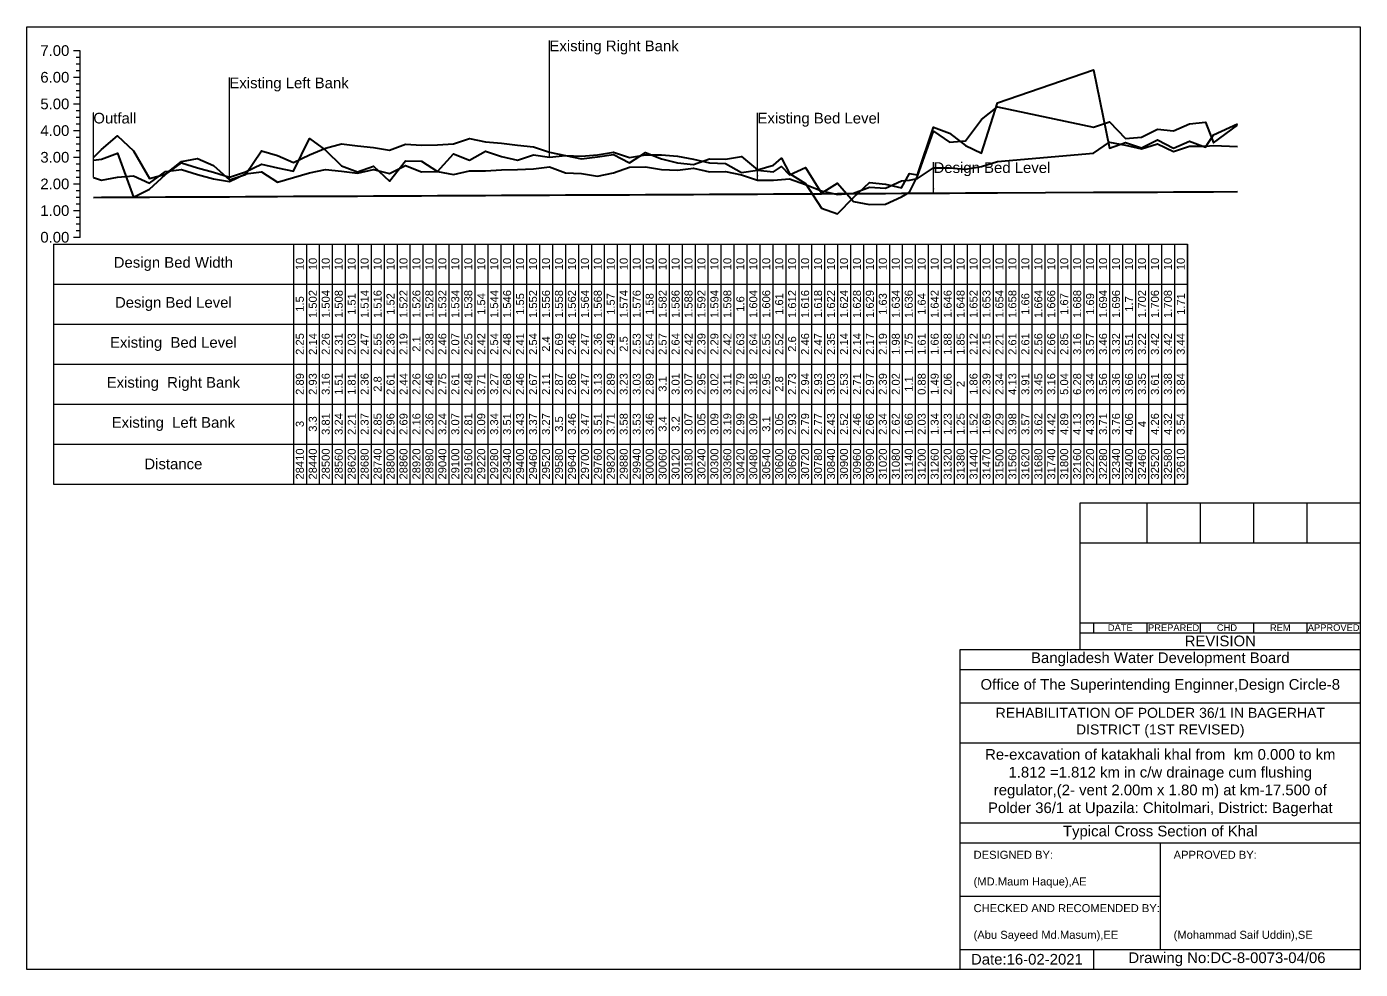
# Model space of a CAD drawing. Header units: inches. Extents: x 100000 to 145000, y -3535 to 0.
# Drawn here: x 120000 to 125000, y -3535 to 0 of the extents above; entities that cross this region are included whole.
import ezdxf

# ---------------------------------------------------------------- set-up
doc = ezdxf.new("R2010")
doc.units = ezdxf.units.IN
doc.header["$MEASUREMENT"] = 0
doc.styles.get("Standard").update_dxf_attribs({"font": 'arial.ttf'})
doc.dimstyles.get("Standard").update_dxf_attribs({"dimtxt": 0.18, "dimasz": 0.18, "dimexe": 0.18, "dimexo": 0.0625, "dimgap": 0.09, "dimtad": 0, "dimtih": 1, "dimtoh": 1, "dimdec": 4, "dimzin": 0, "dimdsep": 46, "dimtxsty": 'Standard', "dimcen": 0.09, "dimadec": 0, "dimazin": 0, "dimtfac": 1, "dimtdec": 4, "dimtofl": 0, "dimtmove": 0, "dimatfit": 3, "dimfxl": 1, "dimtolj": 1, "dimtzin": 0, "dimarcsym": 0})

# ---------------------------------------------------------------- blocks, each defined once
blk = doc.blocks.new('*T1')
at = {"color": 0, "linetype": 'ByBlock', "lineweight": -2, "transparency": 16777216}
for p, q in [((0, 0), (4252.4, 0)), ((0, 0), (0, -900)), ((900, 0), (900, -900)), ((948.6, 0), (948.6, -900)), ((997.1, 0), (997.1, -900)), ((1045.7, 0), (1045.7, -900)), ((1094.3, 0), (1094.3, -900)), ((1142.9, 0), (1142.9, -900)), ((1191.4, 0), (1191.4, -900)), ((1240, 0), (1240, -900)), ((1288.6, 0), (1288.6, -900)), ((1337.1, 0), (1337.1, -900)), ((1385.7, 0), (1385.7, -900)), ((1434.3, 0), (1434.3, -900)), ((1482.9, 0), (1482.9, -900)), ((1531.4, 0), (1531.4, -900)), ((1580, 0), (1580, -900)), ((1628.6, 0), (1628.6, -900)), ((1677.1, 0), (1677.1, -900)), ((1725.7, 0), (1725.7, -900)), ((1774.3, 0), (1774.3, -900)), ((1822.9, 0), (1822.9, -900)), ((1871.4, 0), (1871.4, -900)), ((1920, 0), (1920, -900)), ((1968.6, 0), (1968.6, -900)), ((2017.1, 0), (2017.1, -900)), ((2065.7, 0), (2065.7, -900)), ((2114.3, 0), (2114.3, -900)), ((2162.9, 0), (2162.9, -900)), ((2211.4, 0), (2211.4, -900)), ((2260, 0), (2260, -900)), ((2308.6, 0), (2308.6, -900)), ((2357.1, 0), (2357.1, -900)), ((2405.7, 0), (2405.7, -900)), ((2454.3, 0), (2454.3, -900)), ((2502.9, 0), (2502.9, -900)), ((2551.4, 0), (2551.4, -900)), ((2600, 0), (2600, -900)), ((2648.6, 0), (2648.6, -900)), ((2697.1, 0), (2697.1, -900)), ((2745.7, 0), (2745.7, -900)), ((2794.3, 0), (2794.3, -900)), ((2842.9, 0), (2842.9, -900)), ((2891.4, 0), (2891.4, -900)), ((2940, 0), (2940, -900)), ((2988.6, 0), (2988.6, -900)), ((3037.1, 0), (3037.1, -900)), ((3085.7, 0), (3085.7, -900)), ((3134.3, 0), (3134.3, -900)), ((3182.9, 0), (3182.9, -900)), ((3231.4, 0), (3231.4, -900)), ((3280, 0), (3280, -900)), ((3328.6, 0), (3328.6, -900)), ((3377.1, 0), (3377.1, -900)), ((3425.7, 0), (3425.7, -900)), ((3474.3, 0), (3474.3, -900)), ((3522.9, 0), (3522.9, -900)), ((3571.4, 0), (3571.4, -900)), ((3620, 0), (3620, -900)), ((3668.6, 0), (3668.6, -900)), ((3717.1, 0), (3717.1, -900)), ((3765.7, 0), (3765.7, -900)), ((3814.3, 0), (3814.3, -900)), ((3862.9, 0), (3862.9, -900)), ((3911.4, 0), (3911.4, -900)), ((3960, 0), (3960, -900)), ((4008.6, 0), (4008.6, -900)), ((4057.1, 0), (4057.1, -900)), ((4105.7, 0), (4105.7, -900)), ((4154.3, 0), (4154.3, -900)), ((4202.9, 0), (4202.9, -900)), ((4251.4, 0), (4251.4, -900)), ((4252.4, 0), (4252.4, -900)), ((0, -150), (4252.4, -150)), ((0, -300), (4252.4, -300)), ((0, -450), (4252.4, -450)), ((0, -600), (4252.4, -600)), ((0, -750), (4252.4, -750)), ((0, -900), (4252.4, -900))]:
    blk.add_line(p, q, dxfattribs=at)
at = {"color": 0, "transparency": 16777216, "char_height": 40, "width": 899.88, "attachment_point": 5}
for s, insert in [('Design Bed Width', (450, -75)), ('Design Bed Level', (450, -225)), ('Existing  Bed Level', (450, -375)), ('Existing  Right Bank', (450, -525)), ('Existing  Left Bank', (450, -675)), ('Distance', (450, -825))]:
    blk.add_mtext(s, dxfattribs=dict(at, insert=insert))
at = {"color": 0, "transparency": 16777216, "char_height": 30, "width": 149.88, "attachment_point": 5, "rotation": 90}
for s, insert in [('10', (924.3, -75)), ('10', (972.9, -75)), ('10', (1021.4, -75)), ('10', (1070, -75)), ('10', (1118.6, -75)), ('10', (1167.1, -75)), ('10', (1215.7, -75)), ('10', (1264.3, -75)), ('10', (1312.9, -75)), ('10', (1361.4, -75)), ('10', (1410, -75)), ('10', (1458.6, -75)), ('10', (1507.1, -75)), ('10', (1555.7, -75)), ('10', (1604.3, -75)), ('10', (1652.9, -75)), ('10', (1701.4, -75)), ('10', (1750, -75)), ('10', (1798.6, -75)), ('10', (1847.1, -75)), ('10', (1895.7, -75)), ('10', (1944.3, -75)), ('10', (1992.9, -75)), ('10', (2041.4, -75)), ('10', (2090, -75)), ('10', (2138.6, -75)), ('10', (2187.1, -75)), ('10', (2235.7, -75)), ('10', (2284.3, -75)), ('10', (2332.9, -75)), ('10', (2381.4, -75)), ('10', (2430, -75)), ('10', (2478.6, -75)), ('10', (2527.1, -75)), ('10', (2575.7, -75)), ('10', (2624.3, -75)), ('10', (2672.9, -75)), ('10', (2721.4, -75)), ('10', (2770, -75)), ('10', (2818.6, -75)), ('10', (2867.1, -75)), ('10', (2915.7, -75)), ('10', (2964.3, -75)), ('10', (3012.9, -75)), ('10', (3061.4, -75)), ('10', (3110, -75)), ('10', (3158.6, -75)), ('10', (3207.1, -75)), ('10', (3255.7, -75)), ('10', (3304.3, -75)), ('10', (3352.9, -75)), ('10', (3401.4, -75)), ('10', (3450, -75)), ('10', (3498.6, -75)), ('10', (3547.1, -75)), ('10', (3595.7, -75)), ('10', (3644.3, -75)), ('10', (3692.9, -75)), ('10', (3741.4, -75)), ('10', (3790, -75)), ('10', (3838.6, -75)), ('10', (3887.1, -75)), ('10', (3935.7, -75)), ('10', (3984.3, -75)), ('10', (4032.9, -75)), ('10', (4081.4, -75)), ('10', (4130, -75)), ('10', (4178.6, -75)), ('10', (4227.1, -75)), ('1.5', (924.3, -225)), ('1.502', (972.9, -225)), ('1.504', (1021.4, -225)), ('1.508', (1070, -225)), ('1.51', (1118.6, -225)), ('1.514', (1167.1, -225)), ('1.516', (1215.7, -225)), ('1.52', (1264.3, -225)), ('1.522', (1312.9, -225)), ('1.526', (1361.4, -225)), ('1.528', (1410, -225)), ('1.532', (1458.6, -225)), ('1.534', (1507.1, -225)), ('1.538', (1555.7, -225)), ('1.54', (1604.3, -225)), ('1.544', (1652.9, -225)), ('1.546', (1701.4, -225)), ('1.55', (1750, -225)), ('1.552', (1798.6, -225)), ('1.556', (1847.1, -225)), ('1.558', (1895.7, -225)), ('1.562', (1944.3, -225)), ('1.564', (1992.9, -225)), ('1.568', (2041.4, -225)), ('1.57', (2090, -225)), ('1.574', (2138.6, -225)), ('1.576', (2187.1, -225)), ('1.58', (2235.7, -225)), ('1.582', (2284.3, -225)), ('1.586', (2332.9, -225)), ('1.588', (2381.4, -225)), ('1.592', (2430, -225)), ('1.594', (2478.6, -225)), ('1.598', (2527.1, -225)), ('1.6', (2575.7, -225)), ('1.604', (2624.3, -225)), ('1.606', (2672.9, -225)), ('1.61', (2721.4, -225)), ('1.612', (2770, -225)), ('1.616', (2818.6, -225)), ('1.618', (2867.1, -225)), ('1.622', (2915.7, -225)), ('1.624', (2964.3, -225)), ('1.628', (3012.9, -225)), ('1.629', (3061.4, -225)), ('1.63', (3110, -225)), ('1.634', (3158.6, -225)), ('1.636', (3207.1, -225)), ('1.64', (3255.7, -225)), ('1.642', (3304.3, -225)), ('1.646', (3352.9, -225)), ('1.648', (3401.4, -225)), ('1.652', (3450, -225)), ('1.653', (3498.6, -225)), ('1.654', (3547.1, -225)), ('1.658', (3595.7, -225)), ('1.66', (3644.3, -225)), ('1.664', (3692.9, -225)), ('1.666', (3741.4, -225)), ('1.67', (3790, -225)), ('1.688', (3838.6, -225)), ('1.69', (3887.1, -225)), ('1.694', (3935.7, -225)), ('1.696', (3984.3, -225)), ('1.7', (4032.9, -225)), ('1.702', (4081.4, -225)), ('1.706', (4130, -225)), ('1.708', (4178.6, -225)), ('1.71', (4227.1, -225)), ('2.25', (924.3, -375)), ('2.14', (972.9, -375)), ('2.26', (1021.4, -375)), ('2.31', (1070, -375)), ('2.03', (1118.6, -375)), ('2.47', (1167.1, -375)), ('2.55', (1215.7, -375)), ('2.36', (1264.3, -375)), ('2.19', (1312.9, -375)), ('2.1', (1361.4, -375)), ('2.38', (1410, -375)), ('2.46', (1458.6, -375)), ('2.07', (1507.1, -375)), ('2.25', (1555.7, -375)), ('2.42', (1604.3, -375)), ('2.54', (1652.9, -375)), ('2.48', (1701.4, -375)), ('2.41', (1750, -375)), ('2.54', (1798.6, -375)), ('2.4', (1847.1, -375)), ('2.69', (1895.7, -375)), ('2.46', (1944.3, -375)), ('2.47', (1992.9, -375)), ('2.36', (2041.4, -375)), ('2.49', (2090, -375)), ('2.5', (2138.6, -375)), ('2.53', (2187.1, -375)), ('2.54', (2235.7, -375)), ('2.57', (2284.3, -375)), ('2.64', (2332.9, -375)), ('2.42', (2381.4, -375)), ('2.39', (2430, -375)), ('2.29', (2478.6, -375)), ('2.42', (2527.1, -375)), ('2.63', (2575.7, -375)), ('2.64', (2624.3, -375)), ('2.55', (2672.9, -375)), ('2.52', (2721.4, -375)), ('2.6', (2770, -375)), ('2.46', (2818.6, -375)), ('2.47', (2867.1, -375)), ('2.35', (2915.7, -375)), ('2.14', (2964.3, -375)), ('2.14', (3012.9, -375)), ('2.17', (3061.4, -375)), ('2.19', (3110, -375)), ('1.98', (3158.6, -375)), ('1.75', (3207.1, -375)), ('1.61', (3255.7, -375)), ('1.66', (3304.3, -375)), ('1.88', (3352.9, -375)), ('1.85', (3401.4, -375)), ('2.12', (3450, -375)), ('2.15', (3498.6, -375)), ('2.21', (3547.1, -375)), ('2.61', (3595.7, -375)), ('2.61', (3644.3, -375)), ('2.56', (3692.9, -375)), ('2.66', (3741.4, -375)), ('2.85', (3790, -375)), ('3.16', (3838.6, -375)), ('3.57', (3887.1, -375)), ('3.46', (3935.7, -375)), ('3.32', (3984.3, -375)), ('3.51', (4032.9, -375)), ('3.22', (4081.4, -375)), ('3.42', (4130, -375)), ('3.42', (4178.6, -375)), ('3.44', (4227.1, -375)), ('2.89', (924.3, -525)), ('2.93', (972.9, -525)), ('3.16', (1021.4, -525)), ('1.51', (1070, -525)), ('1.81', (1118.6, -525)), ('2.36', (1167.1, -525)), ('2.8', (1215.7, -525)), ('2.61', (1264.3, -525)), ('2.44', (1312.9, -525)), ('2.26', (1361.4, -525)), ('2.46', (1410, -525)), ('2.75', (1458.6, -525)), ('2.61', (1507.1, -525)), ('2.48', (1555.7, -525)), ('3.71', (1604.3, -525)), ('3.27', (1652.9, -525)), ('2.68', (1701.4, -525)), ('2.46', (1750, -525)), ('2.67', (1798.6, -525)), ('2.11', (1847.1, -525)), ('2.87', (1895.7, -525)), ('2.86', (1944.3, -525)), ('2.47', (1992.9, -525)), ('3.13', (2041.4, -525)), ('2.89', (2090, -525)), ('3.23', (2138.6, -525)), ('3.03', (2187.1, -525)), ('2.89', (2235.7, -525)), ('3.1', (2284.3, -525)), ('3.01', (2332.9, -525)), ('3.07', (2381.4, -525)), ('2.95', (2430, -525)), ('3.02', (2478.6, -525)), ('3.11', (2527.1, -525)), ('2.79', (2575.7, -525)), ('3.18', (2624.3, -525)), ('2.95', (2672.9, -525)), ('2.8', (2721.4, -525)), ('2.73', (2770, -525)), ('2.94', (2818.6, -525)), ('2.93', (2867.1, -525)), ('3.03', (2915.7, -525)), ('2.53', (2964.3, -525)), ('2.71', (3012.9, -525)), ('2.97', (3061.4, -525)), ('2.39', (3110, -525)), ('2.02', (3158.6, -525)), ('1.1', (3207.1, -525)), ('0.88', (3255.7, -525)), ('1.49', (3304.3, -525)), ('2.06', (3352.9, -525)), ('1.86', (3450, -525)), ('2.39', (3498.6, -525)), ('2.34', (3547.1, -525)), ('4.13', (3595.7, -525)), ('3.91', (3644.3, -525)), ('3.45', (3692.9, -525)), ('3.16', (3741.4, -525)), ('5.04', (3790, -525)), ('6.28', (3838.6, -525)), ('3.34', (3887.1, -525)), ('3.56', (3935.7, -525)), ('3.36', (3984.3, -525)), ('3.66', (4032.9, -525)), ('3.35', (4081.4, -525)), ('3.61', (4130, -525)), ('3.38', (4178.6, -525)), ('3.84', (4227.1, -525)), ('2', (3401.4, -525)), ('3.3', (972.9, -675)), ('3.81', (1021.4, -675)), ('3.24', (1070, -675)), ('2.21', (1118.6, -675)), ('2.37', (1167.1, -675)), ('2.85', (1215.7, -675)), ('2.96', (1264.3, -675)), ('2.69', (1312.9, -675)), ('2.16', (1361.4, -675)), ('2.36', (1410, -675)), ('3.24', (1458.6, -675)), ('3.07', (1507.1, -675)), ('2.81', (1555.7, -675)), ('3.09', (1604.3, -675)), ('3.34', (1652.9, -675)), ('3.51', (1701.4, -675)), ('3.43', (1750, -675)), ('3.37', (1798.6, -675)), ('3.27', (1847.1, -675)), ('3.5', (1895.7, -675)), ('3.46', (1944.3, -675)), ('3.47', (1992.9, -675)), ('3.51', (2041.4, -675)), ('3.71', (2090, -675)), ('3.58', (2138.6, -675)), ('3.53', (2187.1, -675)), ('3.46', (2235.7, -675)), ('3.4', (2284.3, -675)), ('3.2', (2332.9, -675)), ('3.07', (2381.4, -675)), ('3.05', (2430, -675)), ('3.09', (2478.6, -675)), ('3.19', (2527.1, -675)), ('2.99', (2575.7, -675)), ('3.09', (2624.3, -675)), ('3.1', (2672.9, -675)), ('3.05', (2721.4, -675)), ('2.93', (2770, -675)), ('2.79', (2818.6, -675)), ('2.77', (2867.1, -675)), ('2.43', (2915.7, -675)), ('2.52', (2964.3, -675)), ('2.46', (3012.9, -675)), ('2.66', (3061.4, -675)), ('2.34', (3110, -675)), ('2.62', (3158.6, -675)), ('1.66', (3207.1, -675)), ('2.03', (3255.7, -675)), ('1.34', (3304.3, -675)), ('1.23', (3352.9, -675)), ('1.25', (3401.4, -675)), ('1.52', (3450, -675)), ('1.69', (3498.6, -675)), ('2.29', (3547.1, -675)), ('3.98', (3595.7, -675)), ('3.57', (3644.3, -675)), ('3.62', (3692.9, -675)), ('4.42', (3741.4, -675)), ('4.89', (3790, -675)), ('4.13', (3838.6, -675)), ('4.33', (3887.1, -675)), ('3.71', (3935.7, -675)), ('3.76', (3984.3, -675)), ('4.06', (4032.9, -675)), ('4.26', (4130, -675)), ('4.32', (4178.6, -675)), ('3.54', (4227.1, -675)), ('3', (924.3, -675)), ('4', (4081.4, -675)), ('28410', (924.3, -825)), ('28440', (972.9, -825)), ('28500', (1021.4, -825)), ('28560', (1070, -825)), ('28620', (1118.6, -825)), ('28680', (1167.1, -825)), ('28740', (1215.7, -825)), ('28800', (1264.3, -825)), ('28860', (1312.9, -825)), ('28920', (1361.4, -825)), ('28980', (1410, -825)), ('29040', (1458.6, -825)), ('29100', (1507.1, -825)), ('29160', (1555.7, -825)), ('29220', (1604.3, -825)), ('29280', (1652.9, -825)), ('29340', (1701.4, -825)), ('29400', (1750, -825)), ('29460', (1798.6, -825)), ('29520', (1847.1, -825)), ('29580', (1895.7, -825)), ('29640', (1944.3, -825)), ('29700', (1992.9, -825)), ('29760', (2041.4, -825)), ('29820', (2090, -825)), ('29880', (2138.6, -825)), ('29940', (2187.1, -825)), ('30000', (2235.7, -825)), ('30060', (2284.3, -825)), ('30120', (2332.9, -825)), ('30180', (2381.4, -825)), ('30240', (2430, -825)), ('30300', (2478.6, -825)), ('30360', (2527.1, -825)), ('30420', (2575.7, -825)), ('30480', (2624.3, -825)), ('30540', (2672.9, -825)), ('30600', (2721.4, -825)), ('30660', (2770, -825)), ('30720', (2818.6, -825)), ('30780', (2867.1, -825)), ('30840', (2915.7, -825)), ('30900', (2964.3, -825)), ('30960', (3012.9, -825)), ('30990', (3061.4, -825)), ('31020', (3110, -825)), ('31080', (3158.6, -825)), ('31140', (3207.1, -825)), ('31200', (3255.7, -825)), ('31260', (3304.3, -825)), ('31320', (3352.9, -825)), ('31380', (3401.4, -825)), ('31440', (3450, -825)), ('31470', (3498.6, -825)), ('31500', (3547.1, -825)), ('31560', (3595.7, -825)), ('31620', (3644.3, -825)), ('31680', (3692.9, -825)), ('31740', (3741.4, -825)), ('31800', (3790, -825)), ('32160', (3838.6, -825)), ('32220', (3887.1, -825)), ('32280', (3935.7, -825)), ('32340', (3984.3, -825)), ('32400', (4032.9, -825)), ('32460', (4081.4, -825)), ('32520', (4130, -825)), ('32580', (4178.6, -825)), ('32610', (4227.1, -825))]:
    blk.add_mtext(s, dxfattribs=dict(at, insert=insert))

msp = doc.modelspace()

# ---------------------------------------------------------------- linework, layer by layer
msp.add_lwpolyline([(120000, 0), (125000, 0), (125000, -3535), (120000, -3535)], close=True)
for points in [[(120200, -90), (120175, -90)], [(120200, -790), (120200, -690), (120200, -590), (120200, -490), (120200, -390), (120200, -290), (120200, -190), (120200, -90)], [(120200, -115), (120185, -115)], [(120200, -140), (120185, -140)], [(120200, -190), (120175, -190)], [(120200, -165), (120185, -165)], [(120200, -215), (120185, -215)], [(120200, -240), (120185, -240)], [(120200, -290), (120175, -290)], [(120200, -265), (120185, -265)], [(120200, -315), (120185, -315)], [(120200, -340), (120185, -340)], [(120200, -390), (120175, -390)], [(120200, -365), (120185, -365)], [(120200, -415), (120185, -415)], [(120200, -440), (120185, -440)], [(120200, -490), (120175, -490)], [(120200, -465), (120185, -465)], [(120200, -515), (120185, -515)], [(120200, -540), (120185, -540)], [(120200, -590), (120175, -590)], [(120200, -565), (120185, -565)], [(120200, -615), (120185, -615)], [(120200, -640), (120185, -640)], [(120200, -690), (120175, -690)], [(120200, -665), (120185, -665)], [(120200, -715), (120185, -715)], [(120200, -740), (120185, -740)], [(120200, -790), (120175, -790)], [(120200, -765), (120185, -765)], [(123950, -2335), (123950, -1785), (125000, -1785)], [(124000, -1785), (124000, -1785)], [(124200, -1785), (124200, -1935)], [(124400, -1785), (124400, -1935)], [(124600, -1785), (124600, -1935)], [(124800, -1785), (124800, -1935)], [(123950, -1935), (125000, -1935)], [(123950, -2235), (125000, -2235)], [(124000, -2235), (124000, -2272.5)], [(124200, -2235), (124200, -2272.5)], [(124400, -2235), (124400, -2272.5)], [(124600, -2235), (124600, -2272.5)], [(124800, -2235), (124800, -2272.5)], [(123950, -2272.5), (125000, -2272.5)], [(123500, -3535), (123500, -2335), (125000, -2335)], [(123500, -2410), (125000, -2410)], [(123500, -2535), (125000, -2535)], [(123500, -2685), (125000, -2685)], [(123500, -2985), (125000, -2985)], [(123500, -3060), (125000, -3060)], [(124250, -3060), (124250, -3460)], [(123500, -3260), (124250, -3260)], [(123500, -3460), (125000, -3460)], [(124000, -3460), (124000, -3535)]]:
    msp.add_lwpolyline(points)
at = {"color": 107, "lineweight": 40}
msp.add_lwpolyline([(120250, -501), (120280, -497), (120340, -474), (120400, -639), (120460, -609), (120520, -554), (120580, -510), (120640, -529), (120700, -546), (120760, -564), (120820, -544), (120880, -515), (120940, -529), (121000, -542), (121060, -419), (121120, -463), (121180, -522), (121240, -544), (121300, -523), (121360, -579), (121420, -503), (121480, -504), (121540, -543), (121600, -477), (121660, -501), (121720, -467), (121780, -487), (121840, -501), (121900, -480), (121960, -489), (122020, -483), (122080, -495), (122140, -488), (122200, -479), (122260, -511), (122320, -472), (122380, -495), (122440, -510), (122500, -517), (122560, -496), (122620, -497), (122680, -487), (122740, -537), (122800, -519), (122830, -493), (122860, -551), (122920, -588), (122980, -680), (123040, -702), (123100, -641), (123160, -584), (123220, -590), (123280, -604), (123310, -551), (123340, -556), (123400, -377), (123460, -399), (123520, -445), (123580, -474), (123640, -286), (124000, -162), (124060, -456), (124120, -434), (124180, -454), (124240, -424), (124300, -455), (124360, -429), (124420, -452), (124450, -406), (124540, -364)], dxfattribs=at)
at = {"color": 211, "lineweight": 40}
msp.add_lwpolyline([(120250, -490), (120280, -460), (120340, -409), (120400, -466), (120460, -569), (120520, -553), (120580, -505), (120640, -494), (120700, -521), (120760, -574), (120820, -554), (120880, -466), (120940, -483), (121000, -509), (121060, -481), (121120, -456), (121180, -439), (121240, -447), (121300, -453), (121360, -463), (121420, -440), (121480, -444), (121540, -443), (121600, -439), (121660, -419), (121720, -432), (121780, -437), (121840, -444), (121900, -450), (121960, -470), (122020, -483), (122080, -485), (122140, -481), (122200, -471), (122260, -491), (122320, -481), (122380, -480), (122440, -485), (122500, -497), (122560, -511), (122620, -513), (122680, -547), (122740, -538), (122800, -544), (122830, -524), (122860, -556), (122920, -528), (122980, -624), (123040, -587), (123100, -656), (123160, -667), (123220, -665), (123280, -638), (123310, -621), (123340, -561), (123400, -392), (123460, -433), (123520, -428), (123580, -348), (123640, -301), (124000, -377), (124060, -357), (124120, -419), (124180, -414), (124240, -384), (124300, -390), (124360, -364), (124420, -358), (124450, -436), (124540, -369)], dxfattribs=at)
at = {"color": 157, "lineweight": 40}
msp.add_lwpolyline([(120250, -565), (120280, -576), (120340, -564), (120400, -559), (120460, -587), (120520, -543), (120580, -535), (120640, -554), (120700, -571), (120760, -580), (120820, -552), (120880, -544), (120940, -583), (121000, -565), (121060, -548), (121120, -536), (121180, -542), (121240, -549), (121300, -536), (121360, -550), (121420, -521), (121480, -544), (121540, -543), (121600, -554), (121660, -541), (121720, -540), (121780, -537), (121840, -536), (121900, -533), (121960, -526), (122020, -548), (122080, -551), (122140, -561), (122200, -548), (122260, -527), (122320, -526), (122380, -535), (122440, -538), (122500, -530), (122560, -544), (122620, -543), (122680, -555), (122740, -576), (122800, -576), (122830, -573), (122860, -571), (122920, -592), (122980, -615), (123040, -629), (123100, -624), (123160, -602), (123220, -605), (123280, -578), (123310, -575), (123340, -569), (123400, -529), (123460, -529), (123520, -534), (123580, -524), (123640, -505), (124000, -474), (124060, -433), (124120, -444), (124180, -458), (124240, -439), (124300, -468), (124360, -448), (124420, -448), (124450, -446), (124540, -449)], dxfattribs=at)
at = {"color": 155, "lineweight": 40}
msp.add_lwpolyline([(120250, -640), (120280, -639.9), (120340, -639.5), (120400, -639.2), (120460, -639), (120520, -638.6), (120580, -638.4), (120640, -638), (120700, -637.8), (120760, -637.5), (120820, -637.1), (120880, -636.9), (120940, -636.5), (121000, -636.2), (121060, -636), (121120, -635.6), (121180, -635.4), (121240, -635), (121300, -634.8), (121360, -634.5), (121420, -634.1), (121480, -633.9), (121540, -633.5), (121600, -633.2), (121660, -633), (121720, -632.6), (121780, -632.4), (121840, -632), (121900, -631.8), (121960, -631.5), (122020, -631.1), (122080, -630.9), (122140, -630.5), (122200, -630.2), (122260, -630), (122320, -629.6), (122380, -629.4), (122440, -629), (122500, -628.8), (122560, -628.5), (122620, -628.1), (122680, -627.9), (122740, -627.5), (122800, -627.2), (122830, -627.1), (122860, -627), (122920, -626.6), (122980, -626.4), (123040, -626), (123100, -625.8), (123160, -625.5), (123220, -625.1), (123280, -624.9), (123310, -624.7), (123340, -624.5), (123400, -624.2), (123460, -624), (123520, -623.6), (123580, -623.4), (123640, -623), (124000, -621.2), (124060, -621), (124120, -620.6), (124180, -620.4), (124240, -620), (124300, -619.8), (124360, -619.5), (124420, -619.1), (124450, -619), (124540, -618.5)], dxfattribs=at)

# ---------------------------------------------------------------- block references
msp.add_blockref('*T1', (120100, -815))

# ---------------------------------------------------------------- texts
at = {"char_height": 40}
for s, insert, attachment_point in [('Existing Right Bank', (121960, -52), 1), ('7.00', (120160, -90), 6), ('6.00', (120160, -190), 6), ('Existing Left Bank', (120760, -191), 1), ('5.00', (120160, -290), 6), ('Outfall', (120250, -323), 1), ('Existing Bed Level', (122740, -323), 1), ('4.00', (120160, -390), 6), ('3.00', (120160, -490), 6), ('Design Bed Level', (123400, -508.6), 1), ('2.00', (120160, -590), 6), ('1.00', (120160, -690), 6), ('0.00', (120160, -790), 6), ('Bangladesh Water Development Board', (124250, -2372.5), 5), ('Office of The Superintending Enginner,Design Circle-8', (124250, -2472.5), 5)]:
    msp.add_mtext(s, dxfattribs=dict(at, insert=insert, attachment_point=attachment_point))
for s, insert, char_height, width, attachment_point in [('DATE', (124100, -2253.8), 25, 200, 5), ('PREPARED', (124300, -2253.8), 25, 200, 5), ('CHD', (124500, -2253.8), 25, 200, 5), ('REM', (124700, -2253.8), 25, 200, 5), ('APPROVED', (124900, -2253.8), 25, 200, 5), ('REVISION ', (124475, -2303.8), 40, 1050, 5), ('REHABILITATION OF POLDER 36/1 IN BAGERHAT DISTRICT (1ST REVISED)', (124250, -2610), 37.5, 1400, 5), ('Re-excavation of katakhali khal from  km 0.000 to km 1.812 =1.812 km in c/w drainage cum flushing regulator,(2- vent 2.00m x 1.80 m) at km-17.500 of Polder 36/1 at Upazila: Chitolmari, District: Bagerhat ^J', (124250, -2835), 40, 1400, 5), ('Typical Cross Section of Khal', (124250, -3022.5), 40, 1400, 5), ('DESIGNED BY:^J^J(MD.Maum Haque),AE', (123550, -3160), 30, 700, 4), ('APPROVED BY:^J^J^J^J^J^J(Mohammad Saif Uddin),SE', (124300, -3260), 30, 700, 4), ('CHECKED AND RECOMENDED BY:^J^J(Abu Sayeed Md.Masum),EE', (123550, -3360), 30, 700, 4), ('Date:16-02-2021', (123750, -3497.5), 40, 700, 5), ('Drawing No:DC-8-0073-04/06', (124500, -3497.5), 40, 1100, 5)]:
    msp.add_mtext(s, dxfattribs=dict(insert=insert, char_height=char_height, width=width, attachment_point=attachment_point))

# ---------------------------------------------------------------- leaders
at = {"annotation_type": 0, "has_hookline": 1, "hookline_direction": 0}
for points, text_width in [([(121960, -489), (121960, -52), (121959.9, -52)], 479.9), ([(120760, -574), (120760, -191), (120759.9, -191)], 442.6), ([(120250, -565), (120250, -323), (120249.9, -323)], 154.9), ([(122740, -576), (122740, -323), (122739.9, -323)], 451.4), ([(123400, -624.2), (123400, -508.6), (123399.9, -508.6)], 429.8)]:
    msp.add_leader(points, dimstyle='Standard', override={"dimasz": 18}, dxfattribs=dict(at, text_width=text_width))

doc.saveas('drawing.dxf')
